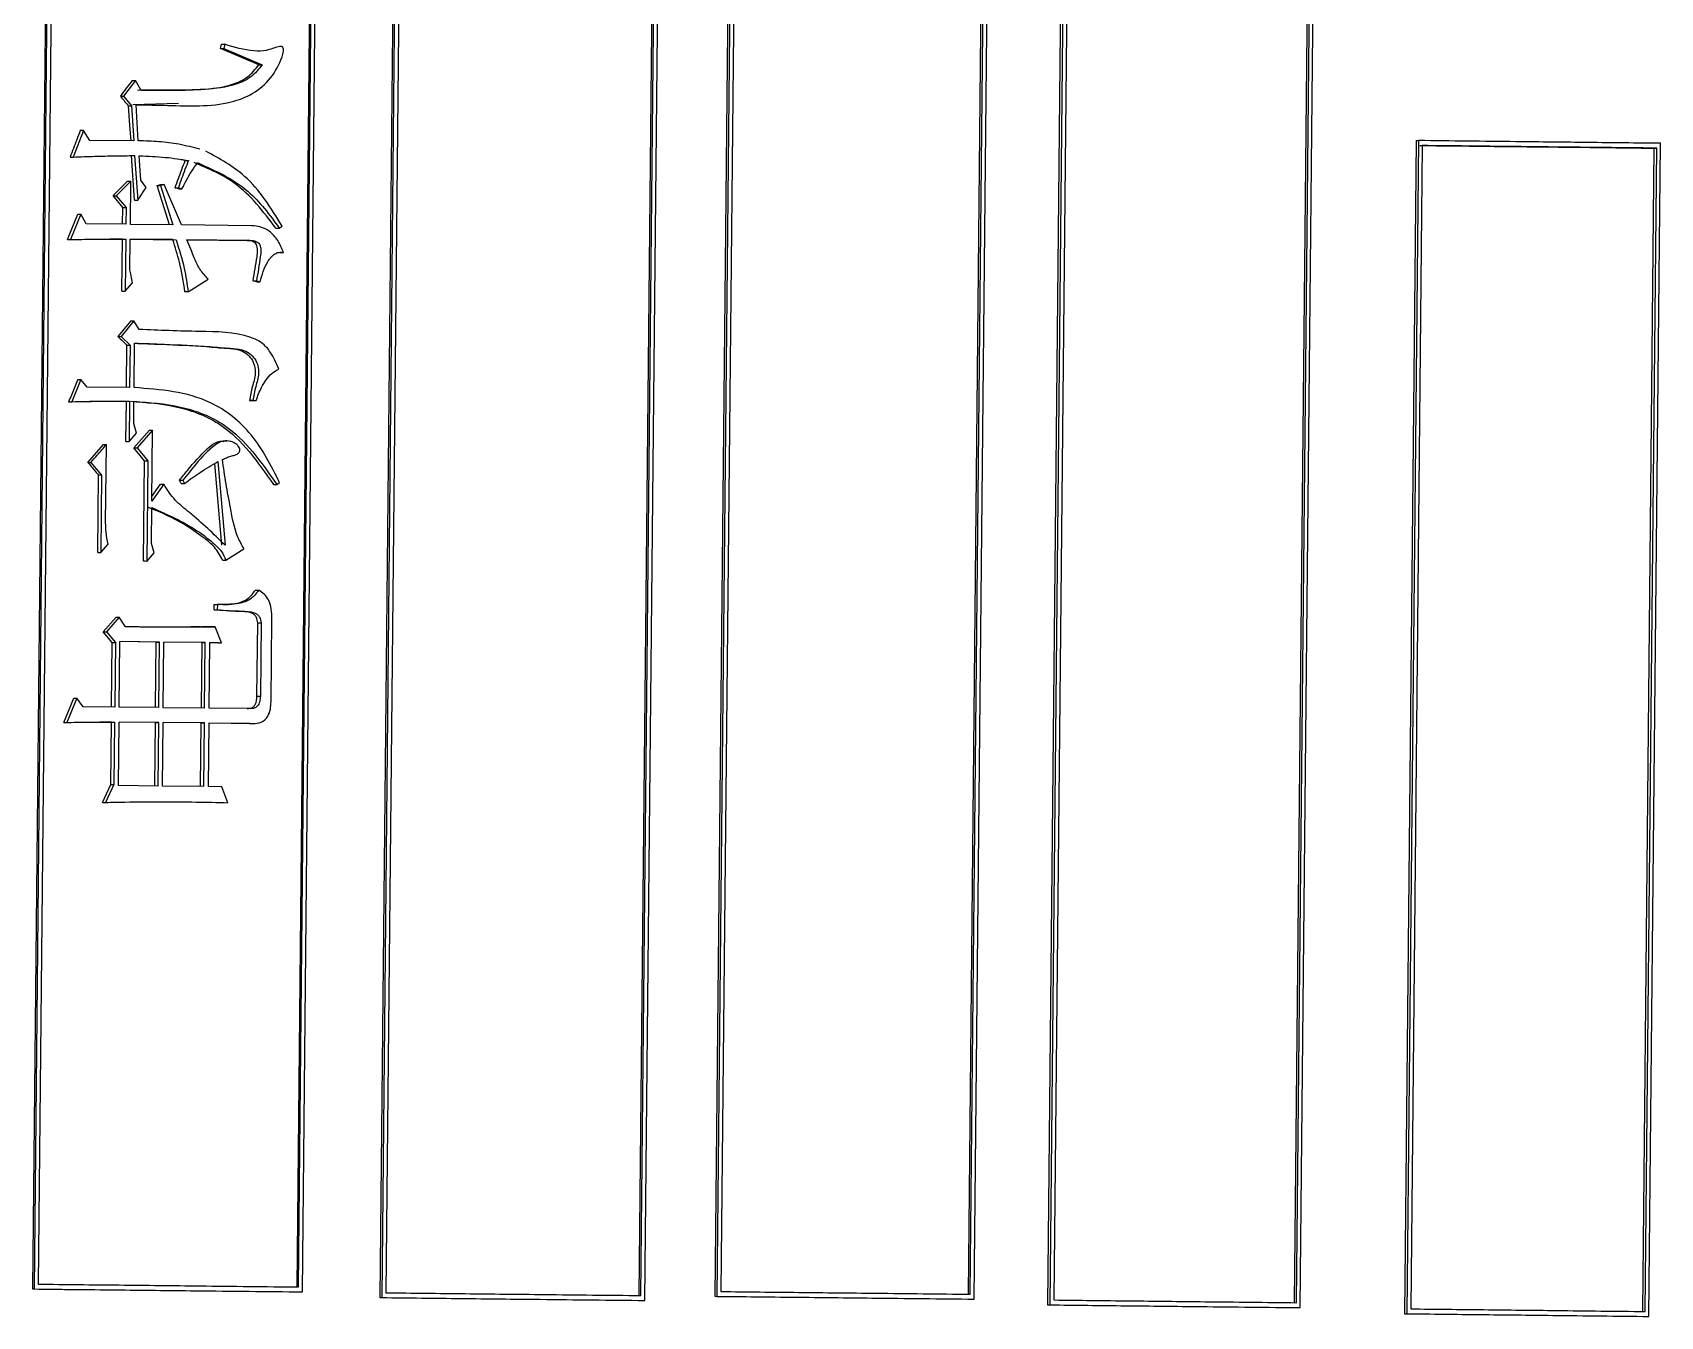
# Model space of a CAD drawing. Header units: millimetres. Extents: x 2454 to 4226, y 715 to 1968.
# Drawn here: x 3229.51 to 3244.47, y 899.61 to 911.41 of the extents above; entities that cross this region are included whole.
import ezdxf

# ---------------------------------------------------------------- set-up
doc = ezdxf.new("R2010")
doc.units = ezdxf.units.MM

msp = doc.modelspace()

# ---------------------------------------------------------------- linework, layer by layer
at = {"color": 7, "linetype": 'Continuous', "lineweight": 25}
for p, q in [((3229.705, 919.649), (3229.509, 899.865)), ((3229.719, 919.649), (3229.523, 899.865)), ((3229.757, 919.603), (3229.562, 899.909)), ((3232.132, 919.578), (3231.937, 899.884)), ((3231.953, 899.884), (3232.148, 919.578)), ((3231.99, 899.839), (3232.186, 919.622)), ((3232.898, 919.57), (3232.702, 899.786)), ((3232.915, 919.569), (3232.719, 899.786)), ((3232.952, 919.524), (3232.757, 899.83)), ((3235.278, 919.499), (3235.083, 899.805)), ((3235.1, 899.805), (3235.295, 919.499)), ((3235.137, 899.76), (3235.333, 919.543)), ((3235.977, 919.581), (3235.781, 899.798)), ((3235.996, 919.581), (3235.8, 899.797)), ((3236.032, 919.536), (3235.837, 899.842)), ((3238.303, 919.511), (3238.108, 899.817)), ((3238.128, 899.817), (3238.323, 919.511)), ((3238.164, 899.772), (3238.36, 919.555)), ((3239.035, 919.503), (3238.839, 899.719)), ((3239.056, 919.503), (3238.86, 899.719)), ((3239.091, 919.457), (3238.896, 899.764)), ((3241.3, 919.433), (3241.105, 899.739)), ((3241.127, 899.739), (3241.322, 919.433)), ((3241.162, 899.694), (3241.358, 919.477)), ((3231.236, 911.268), (3231.245, 911.307)), ((3231.589, 911.118), (3231.236, 911.268)), ((3231.245, 911.307), (3231.275, 911.307)), ((3231.275, 911.307), (3231.267, 911.268)), ((3231.267, 911.268), (3231.619, 911.118)), ((3231.589, 911.118), (3231.619, 911.118)), ((3230.454, 910.975), (3230.345, 910.83)), ((3230.503, 910.887), (3230.454, 910.975)), ((3230.345, 910.83), (3230.418, 910.742)), ((3230.418, 910.742), (3230.44, 910.42)), ((3230.85, 910.762), (3230.431, 910.751)), ((3230.481, 910.42), (3230.46, 910.751)), ((3229.976, 910.513), (3229.883, 910.27)), ((3230.034, 910.424), (3229.976, 910.513)), ((3230.44, 910.42), (3230.034, 910.424)), ((3242.226, 910.422), (3242.119, 899.638)), ((3242.248, 910.422), (3242.142, 899.638)), ((3242.283, 910.376), (3242.177, 899.682)), ((3242.226, 910.422), (3242.248, 910.422)), ((3244.365, 899.613), (3244.472, 910.397)), ((3229.854, 910.27), (3229.883, 910.27)), ((3230.447, 909.874), (3230.418, 910.284)), ((3230.447, 910.284), (3230.476, 909.874)), ((3230.503, 910.059), (3230.488, 910.283)), ((3230.913, 910.239), (3230.871, 910.245)), ((3230.913, 910.239), (3230.943, 910.239)), ((3244.413, 910.352), (3244.308, 899.658)), ((3244.332, 899.658), (3244.438, 910.352)), ((3244.413, 910.352), (3244.438, 910.352)), ((3230.249, 909.916), (3230.382, 910.05)), ((3230.339, 909.807), (3230.249, 909.916)), ((3230.412, 910.05), (3230.278, 909.915)), ((3230.278, 909.915), (3230.368, 909.807)), ((3230.408, 909.651), (3230.412, 910.05)), ((3230.476, 909.874), (3230.552, 909.99)), ((3230.552, 909.99), (3230.503, 910.059)), ((3230.655, 910.009), (3230.688, 910.018)), ((3230.767, 909.647), (3230.655, 910.009)), ((3230.718, 910.018), (3230.684, 910.008)), ((3230.684, 910.008), (3230.797, 909.647)), ((3230.879, 909.646), (3230.718, 910.018)), ((3230.853, 909.977), (3230.82, 909.987)), ((3230.85, 909.987), (3230.882, 909.977)), ((3230.337, 909.652), (3230.339, 909.807)), ((3230.368, 909.807), (3230.366, 909.652)), ((3229.83, 909.511), (3229.924, 909.744)), ((3229.952, 909.744), (3229.859, 909.511)), ((3230.001, 909.655), (3229.952, 909.744)), ((3230.366, 909.652), (3230.001, 909.655)), ((3230.797, 909.647), (3230.408, 909.651)), ((3231.522, 909.639), (3230.879, 909.646)), ((3231.746, 909.617), (3231.777, 909.617)), ((3231.777, 909.617), (3231.802, 909.636)), ((3230.336, 909.515), (3230.22, 909.516)), ((3230.331, 909.038), (3230.336, 909.515)), ((3230.336, 909.515), (3230.365, 909.515)), ((3230.365, 909.515), (3230.36, 909.038)), ((3230.403, 909.233), (3230.406, 909.515)), ((3230.799, 909.511), (3230.406, 909.515)), ((3230.406, 909.515), (3230.828, 909.51)), ((3230.799, 909.511), (3230.828, 909.51)), ((3231.482, 909.503), (3230.927, 909.509)), ((3230.927, 909.509), (3231.513, 909.503)), ((3231.482, 909.503), (3231.513, 909.503)), ((3230.331, 909.038), (3230.36, 909.038)), ((3230.36, 909.038), (3230.427, 909.115)), ((3230.939, 909.032), (3230.91, 909.032)), ((3230.939, 909.032), (3231.122, 909.147)), ((3231.569, 909.123), (3231.536, 909.133)), ((3231.567, 909.133), (3231.6, 909.122)), ((3231.569, 909.123), (3231.6, 909.122)), ((3230.44, 908.765), (3230.323, 908.62)), ((3230.489, 908.686), (3230.44, 908.765)), ((3230.323, 908.62), (3230.405, 908.541)), ((3230.372, 908.152), (3230.376, 908.541)), ((3230.376, 908.541), (3230.405, 908.541)), ((3230.405, 908.541), (3230.401, 908.152)), ((3230.442, 908.151), (3230.446, 908.56)), ((3229.954, 908.225), (3229.869, 908.021)), ((3230.011, 908.156), (3229.954, 908.225)), ((3230.401, 908.152), (3230.011, 908.156)), ((3229.84, 908.021), (3229.869, 908.021)), ((3230.367, 907.655), (3230.371, 908.025)), ((3230.371, 908.025), (3230.4, 908.025)), ((3230.4, 908.025), (3230.396, 907.655)), ((3230.439, 907.82), (3230.441, 908.025)), ((3231.533, 908.033), (3231.502, 908.033)), ((3231.503, 908.033), (3231.534, 908.033)), ((3231.532, 908.033), (3231.564, 908.032)), ((3231.533, 908.033), (3231.564, 908.032)), ((3230.463, 907.733), (3230.439, 907.82)), ((3230.396, 907.655), (3230.463, 907.733)), ((3230.441, 907.596), (3230.583, 907.76)), ((3230.612, 907.76), (3230.47, 907.596)), ((3230.606, 907.108), (3230.612, 907.76)), ((3230.017, 907.464), (3230.16, 907.628)), ((3230.181, 906.908), (3230.189, 907.628)), ((3230.367, 907.655), (3230.396, 907.655)), ((3230.539, 907.478), (3230.441, 907.596)), ((3230.47, 907.596), (3230.568, 907.478)), ((3231.298, 907.66), (3231.267, 907.66)), ((3230.017, 907.464), (3230.046, 907.464)), ((3230.046, 907.464), (3230.144, 907.347)), ((3230.53, 906.554), (3230.539, 907.478)), ((3230.568, 907.478), (3230.559, 906.553)), ((3231.249, 906.702), (3231.184, 907.454)), ((3231.213, 907.471), (3231.279, 906.702)), ((3230.109, 906.636), (3230.116, 907.347)), ((3230.144, 907.347), (3230.137, 906.636)), ((3230.606, 907.15), (3230.685, 907.262)), ((3230.715, 907.262), (3230.606, 907.108)), ((3230.685, 907.262), (3230.715, 907.262)), ((3230.875, 907.27), (3230.859, 907.3)), ((3230.889, 907.3), (3230.905, 907.27)), ((3231.754, 907.261), (3231.779, 907.28)), ((3230.602, 906.719), (3230.605, 907.05)), ((3230.109, 906.636), (3230.137, 906.636)), ((3230.137, 906.636), (3230.204, 906.713)), ((3230.559, 906.553), (3230.626, 906.631)), ((3231.286, 906.565), (3231.451, 906.67)), ((3231.557, 906.29), (3231.588, 906.289)), ((3230.159, 905.905), (3230.277, 906.04)), ((3230.306, 906.04), (3230.188, 905.905)), ((3230.363, 905.952), (3230.306, 906.04)), ((3231.177, 906.109), (3231.178, 906.157)), ((3231.177, 906.109), (3231.207, 906.108)), ((3231.178, 906.157), (3231.208, 906.157)), ((3231.208, 906.157), (3231.207, 906.108)), ((3231.701, 905.266), (3231.709, 906.025)), ((3230.241, 905.807), (3230.159, 905.905)), ((3230.188, 905.905), (3230.27, 905.807)), ((3231.246, 905.806), (3231.189, 905.953)), ((3231.572, 905.316), (3231.579, 905.988)), ((3231.61, 905.988), (3231.603, 905.316)), ((3230.235, 905.213), (3230.241, 905.807)), ((3230.27, 905.807), (3230.264, 905.213)), ((3230.306, 905.213), (3230.312, 905.816)), ((3230.676, 905.812), (3230.312, 905.816)), ((3230.646, 905.812), (3230.312, 905.816)), ((3230.64, 905.209), (3230.646, 905.812)), ((3230.646, 905.812), (3230.676, 905.812)), ((3230.67, 905.209), (3230.676, 905.812)), ((3230.711, 905.208), (3230.717, 905.812)), ((3231.097, 905.808), (3230.717, 905.812)), ((3231.067, 905.808), (3230.717, 905.812)), ((3231.061, 905.204), (3231.067, 905.808)), ((3231.067, 905.808), (3231.097, 905.808)), ((3231.091, 905.204), (3231.097, 905.808)), ((3231.132, 905.204), (3231.138, 905.807)), ((3231.215, 905.806), (3231.138, 905.807)), ((3231.138, 905.807), (3231.246, 905.806)), ((3231.215, 905.806), (3231.246, 905.806)), ((3229.795, 905.072), (3229.888, 905.295)), ((3229.916, 905.295), (3229.823, 905.072)), ((3229.974, 905.216), (3229.916, 905.295)), ((3231.572, 905.316), (3231.603, 905.316)), ((3230.264, 905.213), (3229.974, 905.216)), ((3230.67, 905.209), (3230.306, 905.213)), ((3231.091, 905.204), (3230.711, 905.208)), ((3231.511, 905.2), (3231.132, 905.204)), ((3229.967, 905.076), (3229.987, 905.076)), ((3230.234, 905.077), (3230.128, 905.077)), ((3230.228, 904.502), (3230.234, 905.077)), ((3230.263, 905.077), (3230.257, 904.502)), ((3230.298, 904.492), (3230.304, 905.076)), ((3230.669, 905.072), (3230.304, 905.076)), ((3230.639, 905.073), (3230.304, 905.076)), ((3230.633, 904.488), (3230.639, 905.073)), ((3230.639, 905.073), (3230.669, 905.072)), ((3230.663, 904.488), (3230.669, 905.072)), ((3230.704, 904.488), (3230.71, 905.072)), ((3231.09, 905.068), (3230.71, 905.072)), ((3231.06, 905.068), (3230.71, 905.072)), ((3231.054, 904.484), (3231.06, 905.068)), ((3231.06, 905.068), (3231.09, 905.068)), ((3231.084, 904.484), (3231.09, 905.068)), ((3231.125, 904.483), (3231.131, 905.068)), ((3231.131, 905.068), (3231.535, 905.063)), ((3231.504, 905.063), (3231.131, 905.067)), ((3231.504, 905.063), (3231.535, 905.063)), ((3230.152, 904.338), (3230.228, 904.502)), ((3230.257, 904.502), (3230.181, 904.338)), ((3230.228, 904.502), (3230.257, 904.502)), ((3230.663, 904.488), (3230.298, 904.492)), ((3231.084, 904.484), (3230.704, 904.488)), ((3231.249, 904.482), (3231.125, 904.483)), ((3231.305, 904.335), (3231.249, 904.482)), ((3231.275, 904.336), (3231.305, 904.335)), ((3229.509, 899.865), (3231.974, 899.839)), ((3231.974, 899.839), (3231.99, 899.839)), ((3232.702, 899.786), (3235.119, 899.76)), ((3235.119, 899.76), (3235.137, 899.76)), ((3235.781, 899.798), (3238.144, 899.772)), ((3235.782, 899.798), (3235.8, 899.797)), ((3238.144, 899.772), (3238.164, 899.772)), ((3238.839, 899.719), (3241.14, 899.694)), ((3241.14, 899.694), (3241.162, 899.694)), ((3242.119, 899.638), (3244.341, 899.613)), ((3244.341, 899.613), (3244.365, 899.613))]:
    msp.add_line(p, q, dxfattribs=at)
at = {"color": 7, "linetype": 'Continuous', "lineweight": 25, "flags": 128}
for points in [[(3231.236, 911.268), (3231.253, 911.268), (3231.267, 911.268)], [(3230.425, 910.975), (3230.441, 910.975), (3230.454, 910.975)], [(3230.316, 910.83), (3230.332, 910.83), (3230.345, 910.83)], [(3230.389, 910.742), (3230.395, 910.652), (3230.401, 910.562), (3230.411, 910.42)], [(3230.389, 910.742), (3230.406, 910.742), (3230.418, 910.742)], [(3229.976, 910.513), (3229.961, 910.513), (3229.948, 910.513)], [(3230.249, 909.916), (3230.265, 909.915), (3230.278, 909.915)], [(3230.382, 910.05), (3230.399, 910.05), (3230.412, 910.05)], [(3230.655, 910.009), (3230.671, 910.009), (3230.684, 910.008)], [(3230.688, 910.018), (3230.705, 910.018), (3230.718, 910.018)], [(3230.82, 909.987), (3230.836, 909.987), (3230.85, 909.987)], [(3230.853, 909.977), (3230.869, 909.977), (3230.882, 909.977)], [(3230.339, 909.807), (3230.355, 909.807), (3230.368, 909.807)], [(3230.447, 909.874), (3230.463, 909.874), (3230.476, 909.874)], [(3229.924, 909.744), (3229.94, 909.744), (3229.952, 909.744)], [(3229.83, 909.511), (3229.846, 909.511), (3229.859, 909.511)], [(3231.785, 909.393), (3231.794, 909.393), (3231.803, 909.393), (3231.816, 909.393)], [(3230.427, 909.115), (3230.418, 909.159), (3230.411, 909.196), (3230.403, 909.233)], [(3231.536, 909.133), (3231.549, 909.133), (3231.558, 909.133), (3231.567, 909.133)], [(3230.411, 908.765), (3230.427, 908.765), (3230.44, 908.765)], [(3230.294, 908.62), (3230.31, 908.62), (3230.323, 908.62)], [(3229.925, 908.225), (3229.941, 908.225), (3229.954, 908.225)], [(3230.583, 907.76), (3230.6, 907.76), (3230.612, 907.76)], [(3230.16, 907.628), (3230.176, 907.628), (3230.189, 907.628)], [(3230.441, 907.596), (3230.457, 907.596), (3230.47, 907.596)], [(3230.539, 907.478), (3230.555, 907.478), (3230.568, 907.478)], [(3230.144, 907.347), (3230.128, 907.347), (3230.116, 907.347)], [(3230.859, 907.3), (3230.87, 907.3), (3230.88, 907.3), (3230.889, 907.3)], [(3230.875, 907.27), (3230.892, 907.27), (3230.905, 907.27)], [(3231.723, 907.261), (3231.734, 907.261), (3231.744, 907.261), (3231.754, 907.261)], [(3230.626, 906.631), (3230.614, 906.675), (3230.602, 906.719)], [(3230.559, 906.553), (3230.543, 906.554), (3230.53, 906.554)], [(3231.256, 906.565), (3231.263, 906.565), (3231.271, 906.565), (3231.286, 906.565)], [(3230.277, 906.04), (3230.293, 906.04), (3230.306, 906.04)], [(3230.159, 905.905), (3230.175, 905.905), (3230.188, 905.905)], [(3231.159, 905.953), (3231.176, 905.953), (3231.189, 905.953)], [(3231.579, 905.988), (3231.594, 905.988), (3231.61, 905.988)], [(3230.241, 905.807), (3230.257, 905.807), (3230.27, 905.807)], [(3229.888, 905.295), (3229.904, 905.295), (3229.916, 905.295)], [(3229.795, 905.072), (3229.81, 905.072), (3229.823, 905.072)], [(3230.152, 904.338), (3230.168, 904.338), (3230.181, 904.338)], [(3229.509, 899.865), (3229.517, 899.865), (3229.523, 899.865)], [(3232.703, 899.786), (3232.712, 899.786), (3232.719, 899.786)], [(3238.839, 899.719), (3238.851, 899.719), (3238.86, 899.719)], [(3242.119, 899.638), (3242.132, 899.638), (3242.142, 899.638)]]:
    msp.add_lwpolyline(points, dxfattribs=at)
at = {"color": 7, "linetype": 'Continuous', "lineweight": 25}
for points, knots in [([(3230.46, 910.751), (3230.557, 910.749), (3230.848, 910.746), (3231.217, 910.726), (3231.538, 910.845), (3231.707, 910.988), (3231.786, 911.137), (3231.815, 911.232), (3231.816, 911.26), (3231.813, 911.273), (3231.809, 911.28), (3231.802, 911.285), (3231.788, 911.288), (3231.739, 911.28), (3231.66, 911.243), (3231.489, 911.242), (3231.364, 911.28), (3231.275, 911.307)], [0, 0, 0, 0, 0.135842, 0.407887, 0.507258, 0.605791, 0.704384, 0.728235, 0.737085, 0.740971, 0.7449, 0.748296, 0.752624, 0.764537, 0.817613, 0.871305, 1, 1, 1, 1]), ([(3230.473, 910.887), (3230.668, 910.884), (3230.964, 910.879), (3231.307, 910.914), (3231.493, 911), (3231.556, 911.078), (3231.589, 911.118)], [0, 0, 0, 0, 0.495535, 0.753533, 0.874999, 1, 1, 1, 1]), ([(3231.619, 911.118), (3231.587, 911.078), (3231.523, 911), (3231.338, 910.914), (3230.994, 910.879), (3230.697, 910.884), (3230.503, 910.887)], [0, 0, 0, 0, 0.124929, 0.246378, 0.5044, 1, 1, 1, 1]), ([(3230.425, 910.975), (3230.407, 910.951), (3230.37, 910.902), (3230.334, 910.854), (3230.316, 910.83)], [0, 0, 0, 0, 0.5, 1, 1, 1, 1]), ([(3230.316, 910.83), (3230.325, 910.819), (3230.342, 910.798), (3230.367, 910.769), (3230.382, 910.751), (3230.389, 910.742)], [0, 0, 0, 0, 0.382132, 0.691065, 1, 1, 1, 1]), ([(3229.948, 910.513), (3229.937, 910.485), (3229.916, 910.431), (3229.885, 910.35), (3229.865, 910.297), (3229.854, 910.27)], [0, 0, 0, 0, 0.343907, 0.671953, 1, 1, 1, 1]), ([(3231.047, 910.342), (3230.984, 910.358), (3230.859, 910.391), (3230.669, 910.414), (3230.544, 910.418), (3230.481, 910.42)], [0, 0, 0, 0, 0.34508, 0.671429, 1, 1, 1, 1]), ([(3244.472, 910.397), (3244.252, 910.399), (3243.812, 910.404), (3243.071, 910.412), (3242.548, 910.418), (3242.248, 910.422)], [0, 0, 0, 0, 0.3000963, 0.6001925, 1, 1, 1, 1]), ([(3242.26, 910.376), (3242.665, 910.372), (3243.389, 910.364), (3244.101, 910.356), (3244.413, 910.352)], [0, 0, 0, 0, 0.559999, 1, 1, 1, 1]), ([(3244.438, 910.352), (3244.218, 910.355), (3243.777, 910.359), (3243.059, 910.368), (3242.559, 910.373), (3242.283, 910.376)], [0, 0, 0, 0, 0.309692, 0.619383, 1, 1, 1, 1]), ([(3229.883, 910.27), (3229.949, 910.273), (3230.077, 910.278), (3230.265, 910.282), (3230.386, 910.283), (3230.447, 910.284)], [0, 0, 0, 0, 0.354442, 0.677204, 1, 1, 1, 1]), ([(3230.488, 910.283), (3230.529, 910.281), (3230.61, 910.277), (3230.762, 910.267), (3230.872, 910.25), (3230.943, 910.239)], [0, 0, 0, 0, 0.2662054, 0.5324297, 1, 1, 1, 1]), ([(3230.82, 909.987), (3230.83, 910.016), (3230.849, 910.072), (3230.88, 910.156), (3230.902, 910.212), (3230.913, 910.239)], [0, 0, 0, 0, 0.332835, 0.666373, 1, 1, 1, 1]), ([(3230.943, 910.239), (3230.932, 910.211), (3230.91, 910.156), (3230.879, 910.072), (3230.859, 910.015), (3230.85, 909.987)], [0, 0, 0, 0, 0.336103, 0.668008, 1, 1, 1, 1]), ([(3230.882, 909.977), (3230.896, 910.004), (3230.923, 910.06), (3230.971, 910.14), (3231.007, 910.193), (3231.025, 910.219)], [0, 0, 0, 0, 0.31956, 0.659102, 1, 1, 1, 1]), ([(3231.746, 909.617), (3231.63, 909.769), (3231.426, 910.037), (3231.125, 910.164), (3230.995, 910.219)], [0, 0, 0, 0, 0.567122, 1, 1, 1, 1]), ([(3231.025, 910.219), (3231.191, 910.145), (3231.49, 910.01), (3231.688, 909.739), (3231.777, 909.617)], [0, 0, 0, 0, 0.551537, 1, 1, 1, 1]), ([(3231.802, 909.636), (3231.699, 909.803), (3231.519, 910.096), (3231.227, 910.256), (3231.101, 910.325)], [0, 0, 0, 0, 0.567866, 1, 1, 1, 1]), ([(3231.816, 909.393), (3231.8, 909.431), (3231.769, 909.505), (3231.695, 909.588), (3231.608, 909.633), (3231.551, 909.637), (3231.522, 909.639)], [0, 0, 0, 0, 0.291564, 0.573559, 0.788281, 1, 1, 1, 1]), ([(3229.859, 909.511), (3229.927, 909.513), (3230.046, 909.516), (3230.215, 909.516), (3230.315, 909.516), (3230.365, 909.515)], [0, 0, 0, 0, 0.408108, 0.704038, 1, 1, 1, 1]), ([(3230.91, 909.032), (3230.895, 909.123), (3230.869, 909.286), (3230.82, 909.442), (3230.799, 909.511)], [0, 0, 0, 0, 0.560416, 1, 1, 1, 1]), ([(3230.828, 909.51), (3230.856, 909.423), (3230.906, 909.267), (3230.929, 909.104), (3230.939, 909.032)], [0, 0, 0, 0, 0.559382, 1, 1, 1, 1]), ([(3231.122, 909.147), (3231.097, 909.175), (3231.046, 909.231), (3230.989, 909.359), (3230.951, 909.452), (3230.927, 909.509)], [0, 0, 0, 0, 0.272712, 0.554125, 1, 1, 1, 1]), ([(3231.536, 909.133), (3231.549, 909.207), (3231.565, 909.3), (3231.58, 909.411), (3231.572, 909.47), (3231.528, 909.502), (3231.498, 909.503), (3231.482, 909.503)], [0, 0, 0, 0, 0.5133176, 0.6487125, 0.7773871, 0.8892981, 1, 1, 1, 1]), ([(3231.513, 909.503), (3231.528, 909.503), (3231.559, 909.502), (3231.603, 909.47), (3231.61, 909.411), (3231.596, 909.3), (3231.58, 909.206), (3231.567, 909.133)], [0, 0, 0, 0, 0.110823, 0.222804, 0.351454, 0.486812, 1, 1, 1, 1]), ([(3231.6, 909.122), (3231.618, 909.187), (3231.641, 909.268), (3231.698, 909.35), (3231.733, 909.381), (3231.775, 909.398), (3231.802, 909.394), (3231.816, 909.393)], [0, 0, 0, 0, 0.515011, 0.646335, 0.77405, 0.887682, 1, 1, 1, 1]), ([(3230.411, 908.765), (3230.392, 908.741), (3230.352, 908.693), (3230.313, 908.644), (3230.294, 908.62)], [0, 0, 0, 0, 0.5, 1, 1, 1, 1]), ([(3230.294, 908.62), (3230.304, 908.61), (3230.323, 908.592), (3230.351, 908.566), (3230.367, 908.549), (3230.376, 908.541)], [0, 0, 0, 0, 0.384344, 0.692172, 1, 1, 1, 1]), ([(3231.773, 908.322), (3231.75, 908.376), (3231.711, 908.466), (3231.619, 908.568), (3231.402, 908.666), (3231.014, 908.663), (3230.673, 908.678), (3230.489, 908.686)], [0, 0, 0, 0, 0.117606, 0.196085, 0.274524, 0.61078, 1, 1, 1, 1]), ([(3230.446, 908.56), (3230.538, 908.557), (3230.769, 908.548), (3231.063, 908.535), (3231.3, 908.514), (3231.423, 908.506), (3231.503, 908.471), (3231.554, 908.418), (3231.584, 908.352), (3231.592, 908.261), (3231.557, 908.158), (3231.541, 908.074), (3231.534, 908.033)], [0, 0, 0, 0, 0.1819739, 0.4597704, 0.5846587, 0.6578713, 0.7051915, 0.7527555, 0.7969168, 0.8399278, 0.919986, 1, 1, 1, 1]), ([(3230.446, 908.559), (3230.528, 908.556), (3230.749, 908.547), (3231.033, 908.535), (3231.27, 908.514), (3231.393, 908.506), (3231.472, 908.471), (3231.523, 908.418), (3231.553, 908.352), (3231.561, 908.262), (3231.526, 908.158), (3231.511, 908.075), (3231.503, 908.033)], [0, 0, 0, 0, 0.1660375, 0.4491013, 0.5762608, 0.6508783, 0.6991013, 0.7475712, 0.7926118, 0.8365407, 0.9182914, 1, 1, 1, 1]), ([(3231.564, 908.032), (3231.579, 908.073), (3231.604, 908.14), (3231.654, 908.223), (3231.705, 908.286), (3231.75, 908.31), (3231.773, 908.322)], [0, 0, 0, 0, 0.348461, 0.570859, 0.788787, 1, 1, 1, 1]), ([(3229.925, 908.225), (3229.914, 908.197), (3229.894, 908.15), (3229.866, 908.082), (3229.849, 908.042), (3229.84, 908.021)], [0, 0, 0, 0, 0.404759, 0.702379, 1, 1, 1, 1]), ([(3231.779, 907.28), (3231.702, 907.433), (3231.551, 907.732), (3231.087, 908.103), (3230.685, 908.133), (3230.442, 908.151)], [0, 0, 0, 0, 0.292057, 0.572134, 1, 1, 1, 1]), ([(3229.869, 908.021), (3229.958, 908.023), (3230.092, 908.027), (3230.269, 908.027), (3230.356, 908.026), (3230.4, 908.025)], [0, 0, 0, 0, 0.505841, 0.752909, 1, 1, 1, 1]), ([(3229.952, 908.023), (3229.954, 908.023), (3229.956, 908.023), (3230.005, 908.024), (3230.106, 908.026), (3230.206, 908.026), (3230.262, 908.026), (3230.309, 908.026), (3230.338, 908.026), (3230.347, 908.026), (3230.351, 908.026), (3230.35, 908.026), (3230.35, 908.026)], [0, 0, 0, 0, 0.033442, 0.053558, 0.495673, 0.609811, 0.745099, 0.877349, 0.941655, 0.955022, 0.968851, 1, 1, 1, 1]), ([(3230.412, 908.025), (3230.555, 908.015), (3230.842, 907.994), (3231.349, 907.798), (3231.58, 907.467), (3231.723, 907.261)], [0, 0, 0, 0, 0.27388, 0.549884, 1, 1, 1, 1]), ([(3230.441, 908.025), (3230.584, 908.015), (3230.872, 907.994), (3231.379, 907.798), (3231.611, 907.466), (3231.754, 907.261)], [0, 0, 0, 0, 0.273979, 0.550039, 1, 1, 1, 1]), ([(3230.046, 907.464), (3230.065, 907.487), (3230.099, 907.525), (3230.146, 907.58), (3230.174, 907.612), (3230.189, 907.628)], [0, 0, 0, 0, 0.404354, 0.702177, 1, 1, 1, 1]), ([(3230.859, 907.3), (3230.884, 907.33), (3230.965, 907.432), (3231.07, 907.55), (3231.174, 907.639), (3231.228, 907.662), (3231.256, 907.658), (3231.267, 907.657)], [0, 0, 0, 0, 0.206797, 0.692202, 0.841743, 0.939618, 1, 1, 1, 1]), ([(3231.254, 907.491), (3231.266, 907.495), (3231.292, 907.506), (3231.329, 907.523), (3231.366, 907.528), (3231.391, 907.54), (3231.406, 907.554), (3231.413, 907.565), (3231.415, 907.576), (3231.414, 907.589), (3231.405, 907.607), (3231.385, 907.629), (3231.354, 907.651), (3231.305, 907.662), (3231.245, 907.661), (3231.136, 907.592), (3231.023, 907.465), (3230.93, 907.35), (3230.889, 907.3)], [0, 0, 0, 0, 0.044288, 0.093844, 0.135122, 0.16989, 0.187175, 0.201219, 0.211942, 0.222676, 0.240534, 0.276991, 0.318543, 0.366112, 0.444904, 0.514472, 0.788025, 1, 1, 1, 1]), ([(3230.017, 907.464), (3230.027, 907.453), (3230.045, 907.431), (3230.078, 907.391), (3230.102, 907.363), (3230.116, 907.347)], [0, 0, 0, 0, 0.286598, 0.573197, 1, 1, 1, 1]), ([(3230.905, 907.27), (3230.953, 907.305), (3231.027, 907.358), (3231.131, 907.423), (3231.185, 907.455), (3231.213, 907.471)], [0, 0, 0, 0, 0.479605, 0.73971, 1, 1, 1, 1]), ([(3231.451, 906.67), (3231.432, 906.705), (3231.368, 906.82), (3231.332, 907.029), (3231.286, 907.267), (3231.265, 907.416), (3231.254, 907.491)], [0, 0, 0, 0, 0.141746, 0.46978, 0.734732, 1, 1, 1, 1]), ([(3231.279, 906.702), (3231.173, 906.805), (3231.025, 906.949), (3230.813, 907.111), (3230.748, 907.211), (3230.715, 907.262)], [0, 0, 0, 0, 0.5584461, 0.7773855, 1, 1, 1, 1]), ([(3231.256, 906.565), (3231.233, 906.607), (3231.188, 906.689), (3231.058, 906.789), (3230.865, 906.927), (3230.689, 907.002), (3230.576, 907.05)], [0, 0, 0, 0, 0.161555, 0.320025, 0.566473, 1, 1, 1, 1]), ([(3230.605, 907.05), (3230.748, 906.985), (3230.954, 906.893), (3231.157, 906.737), (3231.25, 906.646), (3231.274, 906.592), (3231.286, 906.565)], [0, 0, 0, 0, 0.552516, 0.800085, 0.899047, 1, 1, 1, 1]), ([(3230.204, 906.713), (3230.197, 906.749), (3230.182, 906.813), (3230.182, 906.879), (3230.181, 906.908)], [0, 0, 0, 0, 0.558776, 1, 1, 1, 1]), ([(3231.588, 906.289), (3231.562, 906.255), (3231.51, 906.189), (3231.367, 906.157), (3231.268, 906.157), (3231.208, 906.157)], [0, 0, 0, 0, 0.288496, 0.565526, 1, 1, 1, 1]), ([(3231.209, 906.16), (3231.276, 906.157), (3231.375, 906.154), (3231.498, 906.209), (3231.537, 906.262), (3231.557, 906.29)], [0, 0, 0, 0, 0.515569, 0.753022, 1, 1, 1, 1]), ([(3231.709, 906.025), (3231.707, 906.087), (3231.704, 906.171), (3231.641, 906.254), (3231.605, 906.278), (3231.588, 906.289)], [0, 0, 0, 0, 0.570964, 0.788299, 1, 1, 1, 1]), ([(3231.579, 905.988), (3231.576, 906.007), (3231.571, 906.037), (3231.544, 906.068), (3231.49, 906.095), (3231.364, 906.093), (3231.251, 906.102), (3231.177, 906.109)], [0, 0, 0, 0, 0.118554, 0.185757, 0.251046, 0.50765, 1, 1, 1, 1]), ([(3231.207, 906.108), (3231.281, 906.102), (3231.394, 906.093), (3231.521, 906.095), (3231.575, 906.068), (3231.602, 906.037), (3231.607, 906.007), (3231.61, 905.988)], [0, 0, 0, 0, 0.492457, 0.749115, 0.8144, 0.881569, 1, 1, 1, 1]), ([(3231.189, 905.953), (3231.079, 905.951), (3230.887, 905.948), (3230.611, 905.949), (3230.445, 905.951), (3230.363, 905.952)], [0, 0, 0, 0, 0.399977, 0.699974, 1, 1, 1, 1]), ([(3231.052, 905.952), (3231.052, 905.952), (3231.052, 905.952), (3231.052, 905.952), (3231.048, 905.952), (3230.945, 905.95), (3230.791, 905.949), (3230.611, 905.95), (3230.511, 905.95), (3230.455, 905.951), (3230.427, 905.951), (3230.415, 905.951), (3230.409, 905.951), (3230.406, 905.951)], [0, 0, 0, 0, 0.000318, 0.001271, 0.00376, 0.023744, 0.465785, 0.683538, 0.826951, 0.911626, 0.946099, 0.963867, 1, 1, 1, 1]), ([(3231.017, 905.951), (3231.035, 905.951), (3231.082, 905.952), (3231.13, 905.953), (3231.159, 905.953)], [0, 0, 0, 0, 0.3752241, 1, 1, 1, 1]), ([(3231.481, 905.2), (3231.49, 905.2), (3231.51, 905.201), (3231.537, 905.214), (3231.568, 905.25), (3231.57, 905.289), (3231.572, 905.316)], [0, 0, 0, 0, 0.177169, 0.356726, 0.54295, 1, 1, 1, 1]), ([(3231.603, 905.316), (3231.602, 905.299), (3231.6, 905.265), (3231.58, 905.223), (3231.546, 905.201), (3231.523, 905.2), (3231.511, 905.2)], [0, 0, 0, 0, 0.294071, 0.578452, 0.791381, 1, 1, 1, 1]), ([(3231.535, 905.063), (3231.561, 905.065), (3231.613, 905.068), (3231.674, 905.123), (3231.698, 905.195), (3231.7, 905.242), (3231.701, 905.266)], [0, 0, 0, 0, 0.265821, 0.539796, 0.768083, 1, 1, 1, 1]), ([(3229.823, 905.072), (3229.883, 905.074), (3229.986, 905.077), (3230.133, 905.077), (3230.22, 905.077), (3230.263, 905.077)], [0, 0, 0, 0, 0.409367, 0.704665, 1, 1, 1, 1]), ([(3230.181, 904.338), (3230.24, 904.339), (3230.417, 904.343), (3230.693, 904.346), (3231.009, 904.342), (3231.206, 904.338), (3231.305, 904.335)], [0, 0, 0, 0, 0.15718, 0.471558, 0.735761, 1, 1, 1, 1]), ([(3229.562, 899.909), (3229.81, 899.907), (3230.307, 899.902), (3231.104, 899.893), (3231.651, 899.887), (3231.953, 899.884)], [0, 0, 0, 0, 0.309678, 0.619356, 1, 1, 1, 1]), ([(3229.523, 899.865), (3229.772, 899.862), (3230.268, 899.857), (3231.091, 899.848), (3231.663, 899.842), (3231.99, 899.839)], [0, 0, 0, 0, 0.300096, 0.600192, 1, 1, 1, 1]), ([(3232.719, 899.786), (3232.962, 899.783), (3233.449, 899.778), (3234.256, 899.769), (3234.817, 899.763), (3235.137, 899.76)], [0, 0, 0, 0, 0.300096, 0.600192, 1, 1, 1, 1]), ([(3232.757, 899.83), (3233.001, 899.828), (3233.487, 899.822), (3234.269, 899.814), (3234.805, 899.808), (3235.1, 899.805)], [0, 0, 0, 0, 0.309678, 0.619356, 1, 1, 1, 1]), ([(3235.8, 899.797), (3236.038, 899.795), (3236.515, 899.79), (3237.304, 899.781), (3237.851, 899.775), (3238.164, 899.772)], [0, 0, 0, 0, 0.300096, 0.600192, 1, 1, 1, 1]), ([(3235.837, 899.842), (3236.076, 899.839), (3236.552, 899.834), (3237.316, 899.826), (3237.839, 899.82), (3238.128, 899.817)], [0, 0, 0, 0, 0.3096779, 0.6193558, 1, 1, 1, 1]), ([(3238.896, 899.764), (3239.129, 899.761), (3239.593, 899.756), (3240.337, 899.748), (3240.847, 899.742), (3241.127, 899.739)], [0, 0, 0, 0, 0.309678, 0.619356, 1, 1, 1, 1]), ([(3238.86, 899.719), (3239.092, 899.716), (3239.557, 899.711), (3240.325, 899.703), (3240.858, 899.697), (3241.162, 899.694)], [0, 0, 0, 0, 0.300096, 0.600192, 1, 1, 1, 1]), ([(3242.142, 899.638), (3242.366, 899.635), (3242.816, 899.63), (3243.558, 899.622), (3244.072, 899.616), (3244.365, 899.613)], [0, 0, 0, 0, 0.300096, 0.600192, 1, 1, 1, 1]), ([(3242.177, 899.682), (3242.402, 899.68), (3242.851, 899.675), (3243.57, 899.667), (3244.061, 899.661), (3244.332, 899.658)], [0, 0, 0, 0, 0.309691, 0.619383, 1, 1, 1, 1])]:
    msp.add_open_spline(points, degree=3, knots=knots, dxfattribs=at)

doc.saveas('drawing.dxf')
